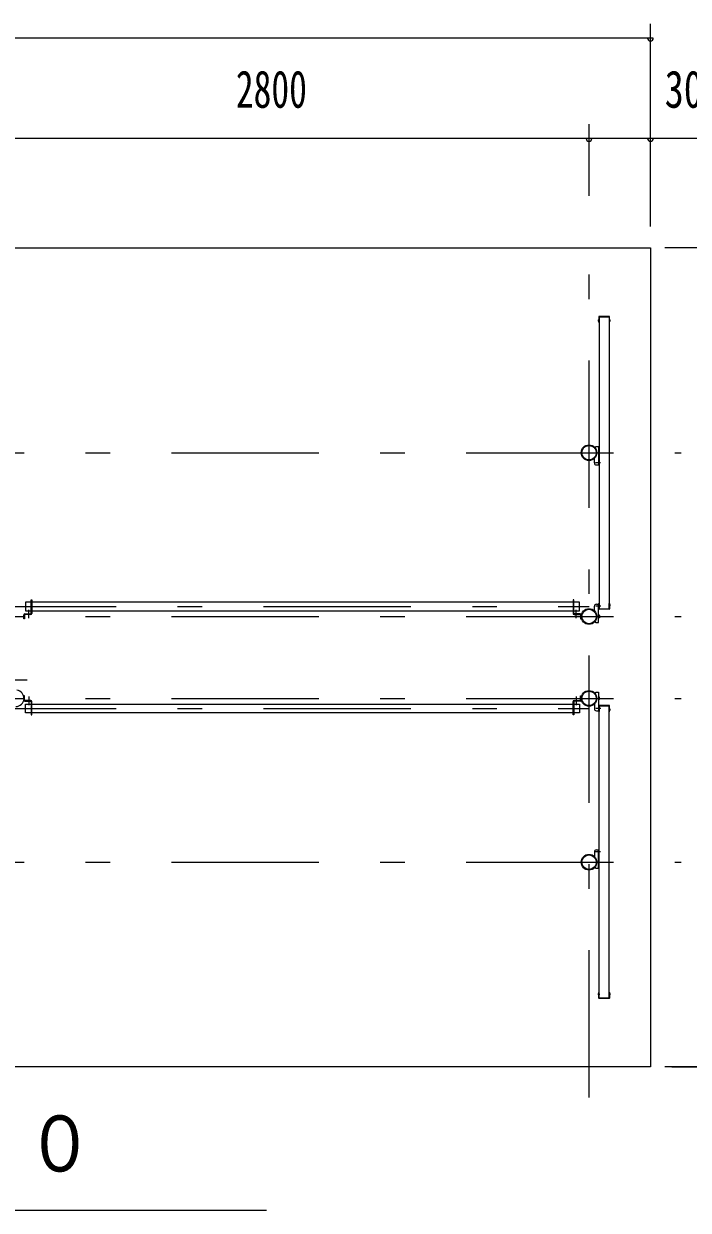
# Model space of a CAD drawing. Units: millimetres, scale not verified. Extents: x -37128 to 37128, y -14700 to 14700.
# Drawn here: x 4511 to 7758, y -5092 to 703 of the extents above; entities that cross this region are included whole.
import ezdxf
from ezdxf.enums import TextEntityAlignment as Align

# ---------------------------------------------------------------- set-up
doc = ezdxf.new("R2010")
doc.units = ezdxf.units.MM
doc.header["$LTSCALE"] = 60
doc.linetypes.add('USER3', pattern=[24, 12, -5, 2, -5])
for name, color, linetype, lineweight in [('0-2_1-0BOLD', 7, 'Continuous', 18), ('0-3_1-2CENTER', 3, 'USER3', 18), ('0-4_1-4THIN', 4, 'Continuous', 18), ('0-5_1-5DIM', 3, 'Continuous', 18)]:
    doc.layers.add(name, color=color, linetype=linetype, lineweight=lineweight)
doc.styles.add('ＭＳ ゴシック', font='')
doc.styles.get('ＭＳ ゴシック').set_extended_font_data('MS Gothic')

msp = doc.modelspace()

# ---------------------------------------------------------------- linework, layer by layer
at = {"layer": '0-2_1-0BOLD'}
for p, q in [((7320.19, -743.96), (7319.07, -744.06)), ((7320.19, -750.96), (7319.07, -750.86)), ((7319.9, -743.96), (7320.19, -743.96)), ((7320.19, -729.06), (7320.19, -755.86)), ((7371.59, -727.46), (7321.79, -727.46)), ((7321.79, -729.06), (7371.59, -729.06)), ((7321.79, -729.06), (7321.79, -755.86)), ((7322.19, -729.46), (7371.19, -729.46)), ((7371.19, -729.46), (7371.19, -2155.46)), ((7371.59, -729.06), (7371.59, -755.86)), ((7373.19, -755.86), (7373.19, -729.06)), ((7373.47, -743.96), (7373.19, -743.96)), ((7373.19, -743.96), (7374.3, -744.06)), ((7373.19, -750.96), (7374.3, -750.86)), ((7321.79, -755.86), (7322.19, -755.86)), ((7321.79, -757.46), (7322.19, -757.46)), ((7371.19, -755.86), (7371.59, -755.86)), ((7371.59, -757.46), (7371.19, -757.46)), ((7307.7, -1362.46), (7318.68, -1362.46)), ((7318.68, -1362.46), (7318.68, -1452.46)), ((7298.68, -1442.46), (7298.68, -1420.24)), ((7308.68, -1452.46), (7318.68, -1452.46)), ((7194.38, -2121.96), (4550.68, -2121.96)), ((7298.68, -2164.68), (7298.68, -2142.46)), ((7308.68, -2132.46), (7318.68, -2132.46)), ((7318.68, -2222.46), (7318.68, -2132.46)), ((7320.19, -2155.86), (7320.19, -2129.06)), ((7321.79, -2127.46), (7322.19, -2127.46)), ((7321.79, -2155.86), (7321.79, -2129.06)), ((7321.79, -2129.06), (7322.19, -2129.06)), ((7371.59, -2127.46), (7371.19, -2127.46)), ((7371.19, -2129.06), (7371.59, -2129.06)), ((7371.59, -2155.86), (7371.59, -2129.06)), ((7373.19, -2129.06), (7373.19, -2155.86)), ((7373.47, -2133.96), (7373.19, -2133.96)), ((7373.19, -2133.96), (7374.3, -2134.06)), ((7373.19, -2140.96), (7374.3, -2140.86)), ((4515.88, -2179.26), (4545.48, -2179.26)), ((4545.48, -2182.46), (4515.88, -2182.46)), ((4550.68, -2164.66), (7194.38, -2164.66)), ((7229.18, -2179.26), (7199.58, -2179.26)), ((7199.58, -2182.46), (7229.18, -2182.46)), ((7321.79, -2155.86), (7371.59, -2155.86)), ((7371.59, -2157.46), (7321.79, -2157.46)), ((7307.7, -2222.46), (7318.68, -2222.46)), ((4545.48, -2602.46), (4515.88, -2602.46)), ((4515.88, -2605.66), (4545.48, -2605.66)), ((7199.58, -2602.46), (7229.18, -2602.46)), ((7229.18, -2605.66), (7199.58, -2605.66)), ((7307.7, -2562.46), (7318.68, -2562.46)), ((7318.68, -2562.46), (7318.68, -2652.46)), ((4550.68, -2620.26), (7194.38, -2620.26)), ((7194.38, -2662.96), (4550.68, -2662.96)), ((7298.68, -2620.24), (7298.68, -2642.46)), ((7308.68, -2652.46), (7318.68, -2652.46)), ((7320.19, -2629.06), (7320.19, -2655.86)), ((7371.59, -2627.46), (7321.79, -2627.46)), ((7321.79, -2629.06), (7371.59, -2629.06)), ((7321.79, -2629.06), (7321.79, -2655.86)), ((7321.79, -2655.86), (7322.19, -2655.86)), ((7321.79, -2657.46), (7322.19, -2657.46)), ((7371.19, -4055.46), (7371.19, -2629.46)), ((7371.19, -2655.86), (7371.59, -2655.86)), ((7371.59, -2657.46), (7371.19, -2657.46)), ((7371.59, -2629.06), (7371.59, -2655.86)), ((7373.19, -2655.86), (7373.19, -2629.06)), ((7373.19, -2643.96), (7374.3, -2644.06)), ((7373.19, -2650.96), (7374.3, -2650.86)), ((7373.47, -2650.96), (7373.19, -2650.96)), ((7298.68, -3342.46), (7298.68, -3364.68)), ((7308.68, -3332.46), (7318.68, -3332.46)), ((7318.68, -3422.46), (7318.68, -3332.46)), ((7307.7, -3422.46), (7318.68, -3422.46)), ((7320.19, -4033.96), (7319.07, -4034.06)), ((7320.19, -4040.96), (7319.07, -4040.86)), ((7319.9, -4040.96), (7320.19, -4040.96)), ((7320.19, -4055.86), (7320.19, -4029.06)), ((7321.79, -4027.46), (7322.19, -4027.46)), ((7321.79, -4055.86), (7321.79, -4029.06)), ((7321.79, -4029.06), (7322.19, -4029.06)), ((7321.79, -4055.86), (7371.59, -4055.86)), ((7322.19, -4055.46), (7371.19, -4055.46)), ((7371.59, -4027.46), (7371.19, -4027.46)), ((7371.19, -4029.06), (7371.59, -4029.06)), ((7371.59, -4055.86), (7371.59, -4029.06)), ((7373.19, -4029.06), (7373.19, -4055.86)), ((7373.19, -4033.96), (7374.3, -4034.06)), ((7373.19, -4040.96), (7374.3, -4040.86)), ((7373.47, -4040.96), (7373.19, -4040.96)), ((7371.59, -4057.46), (7321.79, -4057.46))]:
    msp.add_line(p, q, dxfattribs=at)
msp.add_lwpolyline([(7572.53, -392.46), (7572.53, -4392.46), (-377.47, -4392.46), (-377.47, -392.46)], close=True, dxfattribs=at)
for points in [[(7322.19, -729.46), (7322.19, -2155.46), (7371.19, -2155.46)], [(4547.48, -2121.96), (4518.63, -2121.96), (4518.63, -2164.66), (4547.48, -2164.66)], [(4547.48, -2177.26), (4547.48, -2111.46), (4550.68, -2111.46), (4550.68, -2177.26)], [(7197.58, -2177.26), (7197.58, -2111.46), (7194.38, -2111.46), (7194.38, -2177.26)], [(7197.58, -2164.66), (7226.43, -2164.66), (7226.43, -2121.96), (7197.58, -2121.96)], [(4513.88, -2184.46), (4513.88, -2204.46), (4510.68, -2204.46), (4510.68, -2184.46)], [(7231.18, -2184.46), (7231.18, -2204.46), (7234.38, -2204.46), (7234.38, -2184.46)], [(4513.88, -2600.46), (4513.88, -2580.46), (4510.68, -2580.46), (4510.68, -2600.46)], [(4547.48, -2607.66), (4547.48, -2673.46), (4550.68, -2673.46), (4550.68, -2607.66)], [(7197.58, -2607.66), (7197.58, -2673.46), (7194.38, -2673.46), (7194.38, -2607.66)], [(7231.18, -2600.46), (7231.18, -2580.46), (7234.38, -2580.46), (7234.38, -2600.46)], [(4547.48, -2662.96), (4518.63, -2662.96), (4518.63, -2620.26), (4547.48, -2620.26)], [(7197.58, -2620.26), (7226.43, -2620.26), (7226.43, -2662.96), (7197.58, -2662.96)], [(7322.19, -4055.46), (7322.19, -2629.46), (7371.19, -2629.46)]]:
    msp.add_lwpolyline(points, dxfattribs=at)
for centre, radius in [((7272.53, -1392.46), 38.15), ((7272.53, -1392.46), 35.35), ((7272.53, -2192.46), 38.15), ((7272.53, -2192.46), 38.15), ((7272.53, -2192.46), 35.35), ((7272.53, -2192.46), 35.35), ((7272.53, -2592.46), 38.15), ((7272.53, -2592.46), 38.15), ((7272.53, -2592.46), 35.35), ((7272.53, -2592.46), 35.35), ((7272.53, -3392.46), 38.15), ((7272.53, -3392.46), 35.35)]:
    msp.add_circle(centre, radius, dxfattribs=at)
for centre, radius, start, end in [((7326.59, -747.46), 9, 164.11915, 195.88085), ((7319.18, -745.35), 1.3, 95, 164.11915), ((7319.18, -749.57), 1.3, 195.88085, 265), ((7321.79, -729.06), 1.6, 90, 180), ((7371.59, -729.06), 1.6, 0, 90), ((7374.19, -745.35), 1.3, 15.88085, 85), ((7374.19, -749.57), 1.3, 275, 344.11915), ((7366.79, -747.46), 9, 344.11915, 15.88085), ((7321.79, -755.86), 1.6, 180, 270), ((7371.59, -755.86), 1.6, 270, 0), ((7307.7, -1367.46), 5, 90, 215.40654), ((7308.68, -1442.46), 10, 180, 270), ((7308.68, -1442.46), 10, 180, 270), ((7308.68, -2142.46), 10, 90, 180), ((7321.79, -2129.06), 1.6, 90, 180), ((7371.59, -2129.06), 1.6, 0, 90), ((7374.19, -2135.35), 1.3, 15.88085, 85), ((7374.19, -2139.57), 1.3, 275, 344.11915), ((7366.79, -2137.46), 9, 344.11915, 15.88085), ((4515.88, -2184.46), 5.2, 90, 180), ((4515.88, -2184.46), 2, 90, 180), ((4545.48, -2177.26), 2, 270, 0), ((4545.48, -2177.26), 5.2, 270, 0), ((7199.58, -2177.26), 5.2, 180, 270), ((7199.58, -2177.26), 2, 180, 270), ((7229.18, -2184.46), 5.2, 0, 90), ((7229.18, -2184.46), 2, 0, 90), ((7321.79, -2155.86), 1.6, 180, 270), ((7371.59, -2155.86), 1.6, 270, 0), ((7307.7, -2217.46), 5, 144.59346, 270), ((4472.53, -2592.46), 39.75, 270, 83.51844), ((4515.88, -2600.46), 5.2, 180, 270), ((4515.88, -2600.46), 2, 180, 270), ((4545.48, -2607.66), 5.2, 0, 90), ((4545.48, -2607.66), 2, 0, 90), ((7199.58, -2607.66), 5.2, 90, 180), ((7199.58, -2607.66), 2, 90, 180), ((7229.18, -2600.46), 2, 270, 0), ((7229.18, -2600.46), 5.2, 270, 0), ((7307.7, -2567.46), 5, 90, 215.40654), ((7308.68, -2642.46), 10, 180, 270), ((7321.79, -2629.06), 1.6, 90, 180), ((7321.79, -2655.86), 1.6, 180, 270), ((7371.59, -2629.06), 1.6, 0, 90), ((7371.59, -2655.86), 1.6, 270, 0), ((7374.19, -2645.35), 1.3, 15.88085, 85), ((7374.19, -2649.56), 1.3, 275, 344.11915), ((7366.79, -2647.46), 9, 344.11915, 15.88085), ((7308.68, -3342.46), 10, 90, 180), ((7308.68, -3342.46), 10, 90, 180), ((7307.7, -3417.46), 5, 144.59346, 270), ((7326.59, -4037.46), 9, 164.11915, 195.88085), ((7319.18, -4035.35), 1.3, 95, 164.11915), ((7319.18, -4039.56), 1.3, 195.88085, 265), ((7321.79, -4029.06), 1.6, 90, 180), ((7321.79, -4055.86), 1.6, 180, 270), ((7371.59, -4029.06), 1.6, 0, 90), ((7371.59, -4055.86), 1.6, 270, 0), ((7374.19, -4035.35), 1.3, 15.88085, 85), ((7374.19, -4039.56), 1.3, 275, 344.11915), ((7366.79, -4037.46), 9, 344.11915, 15.88085)]:
    msp.add_arc(centre, radius, start, end, dxfattribs=at)
at = {"layer": '0-3_1-2CENTER'}
for p, q in [((7272.53, -4542.46), (7272.53, -242.46)), ((7317.19, -747.46), (7324.79, -747.46)), ((7368.59, -747.46), (7376.19, -747.46)), ((-527.47, -1392.46), (7722.53, -1392.46)), ((7328.88, -1442.46), (7303.88, -1442.46)), ((-77.47, -2143.31), (7272.53, -2143.31)), ((7330.39, -2142.46), (7305.39, -2142.46)), ((7317.19, -2137.46), (7324.79, -2137.46)), ((7368.59, -2137.46), (7376.19, -2137.46)), ((-527.47, -2192.46), (7722.53, -2192.46)), ((4535.68, -2201.46), (4535.68, -2159.66)), ((7209.38, -2201.46), (7209.38, -2159.66)), ((4417.53, -2502.46), (4527.53, -2502.46)), ((-527.47, -2592.46), (7722.53, -2592.46)), ((4535.68, -2583.46), (4535.68, -2625.26)), ((7209.38, -2583.46), (7209.38, -2625.26)), ((-77.47, -2641.61), (7272.53, -2641.61)), ((7330.39, -2642.46), (7305.39, -2642.46)), ((7317.19, -2647.46), (7324.79, -2647.46)), ((7368.59, -2647.46), (7376.19, -2647.46)), ((7328.88, -3342.46), (7303.88, -3342.46)), ((-527.47, -3392.46), (7722.53, -3392.46)), ((7317.19, -4037.46), (7324.79, -4037.46)), ((7368.59, -4037.46), (7376.19, -4037.46))]:
    msp.add_line(p, q, dxfattribs=at)
at = {"layer": '0-4_1-4THIN'}
for p, q in [((7322.19, -1386.68), (7319.88, -1386.68)), ((7322.19, -1389.57), (7319.88, -1389.57)), ((7322.19, -1395.34), (7319.88, -1395.34)), ((7322.19, -1398.23), (7319.88, -1398.23)), ((7318.68, -2199.96), (7318.68, -2184.96)), ((7323.38, -2189.57), (7319.88, -2189.57)), ((7323.38, -2195.35), (7319.88, -2195.35)), ((7323.38, -2198.23), (7319.88, -2198.23)), ((7323.88, -2197.36), (7323.38, -2198.23)), ((7323.88, -2187.56), (7323.88, -2197.36)), ((7318.68, -2584.96), (7318.68, -2599.96)), ((7323.38, -2586.68), (7319.88, -2586.68)), ((7323.38, -2589.57), (7319.88, -2589.57)), ((7323.38, -2595.34), (7319.88, -2595.34)), ((7323.88, -2587.56), (7323.38, -2586.68)), ((7323.88, -2597.36), (7323.88, -2587.56)), ((7322.19, -3386.68), (7319.88, -3386.68)), ((7322.19, -3389.57), (7319.88, -3389.57)), ((7322.19, -3395.34), (7319.88, -3395.34)), ((7322.19, -3398.23), (7319.88, -3398.23))]:
    msp.add_line(p, q, dxfattribs=at)
for points in [[(7318.68, -1384.96), (7319.88, -1384.96), (7319.88, -1399.96), (7318.68, -1399.96)], [(7318.68, -2199.96), (7319.88, -2199.96), (7319.88, -2184.96), (7318.68, -2184.96)], [(7323.88, -2187.56), (7323.38, -2186.68), (7319.88, -2186.68)], [(7318.68, -2584.96), (7319.88, -2584.96), (7319.88, -2599.96), (7318.68, -2599.96)], [(7323.88, -2597.36), (7323.38, -2598.23), (7319.88, -2598.23)], [(7318.68, -3399.96), (7319.88, -3399.96), (7319.88, -3384.96), (7318.68, -3384.96)]]:
    msp.add_lwpolyline(points, dxfattribs=at)
for centre, radius, start, end in [((7321.56, -2188.13), 2.32, 321.46857, 360), ((7315.37, -2192.46), 8.51, 340.17088, 19.83133), ((7321.57, -2196.79), 2.32, 0, 38.54623), ((7321.56, -2596.79), 2.32, 0, 38.53143), ((7321.57, -2588.13), 2.32, 321.45377, 0), ((7315.37, -2592.46), 8.51, 340.16867, 19.82912)]:
    msp.add_arc(centre, radius, start, end, dxfattribs=at)
at = {"layer": '0-5_1-5DIM'}
for p, q in [((7572.53, -287.46), (7572.53, 702.54)), ((7572.53, 632.54), (-377.47, 632.54)), ((7586.53, 632.54), (7558.53, 632.54)), ((7272.53, -137.46), (7272.53, 212.54)), ((8122.03, 142.54), (-926.97, 142.54)), ((7286.53, 142.54), (7258.53, 142.54)), ((7586.53, 142.54), (7558.53, 142.54)), ((9139.52, -392.46), (7642.53, -392.46)), ((9139.52, -4392.46), (7642.53, -4392.46)), ((7677.53, -4392.46), (9139.52, -4392.46)), ((1497.52, -5092.46), (5697.52, -5092.46))]:
    msp.add_line(p, q, dxfattribs=at)
for centre in [(7572.53, 632.54), (7272.53, 142.54), (7572.53, 142.54)]:
    msp.add_arc(centre, 14, 180, 0, dxfattribs=at)

# ---------------------------------------------------------------- texts
at = {"layer": '0-5_1-5DIM', "color": 7, "style": 'ＭＳ ゴシック'}
for s, height, width, p in [('2800', 182.3, 0.7, (5547.03, 237.41)), ('300', 182.3, 0.75, (7642.53, 237.41)), ('平面図\u3000Ｓ＝１／７０', 273.5, 0.9, (1497.52, -4985.15))]:
    msp.add_text(s, height=height, dxfattribs=dict(at, width=width)).set_placement(p, align=Align.BOTTOM_LEFT)

doc.saveas('drawing.dxf')
